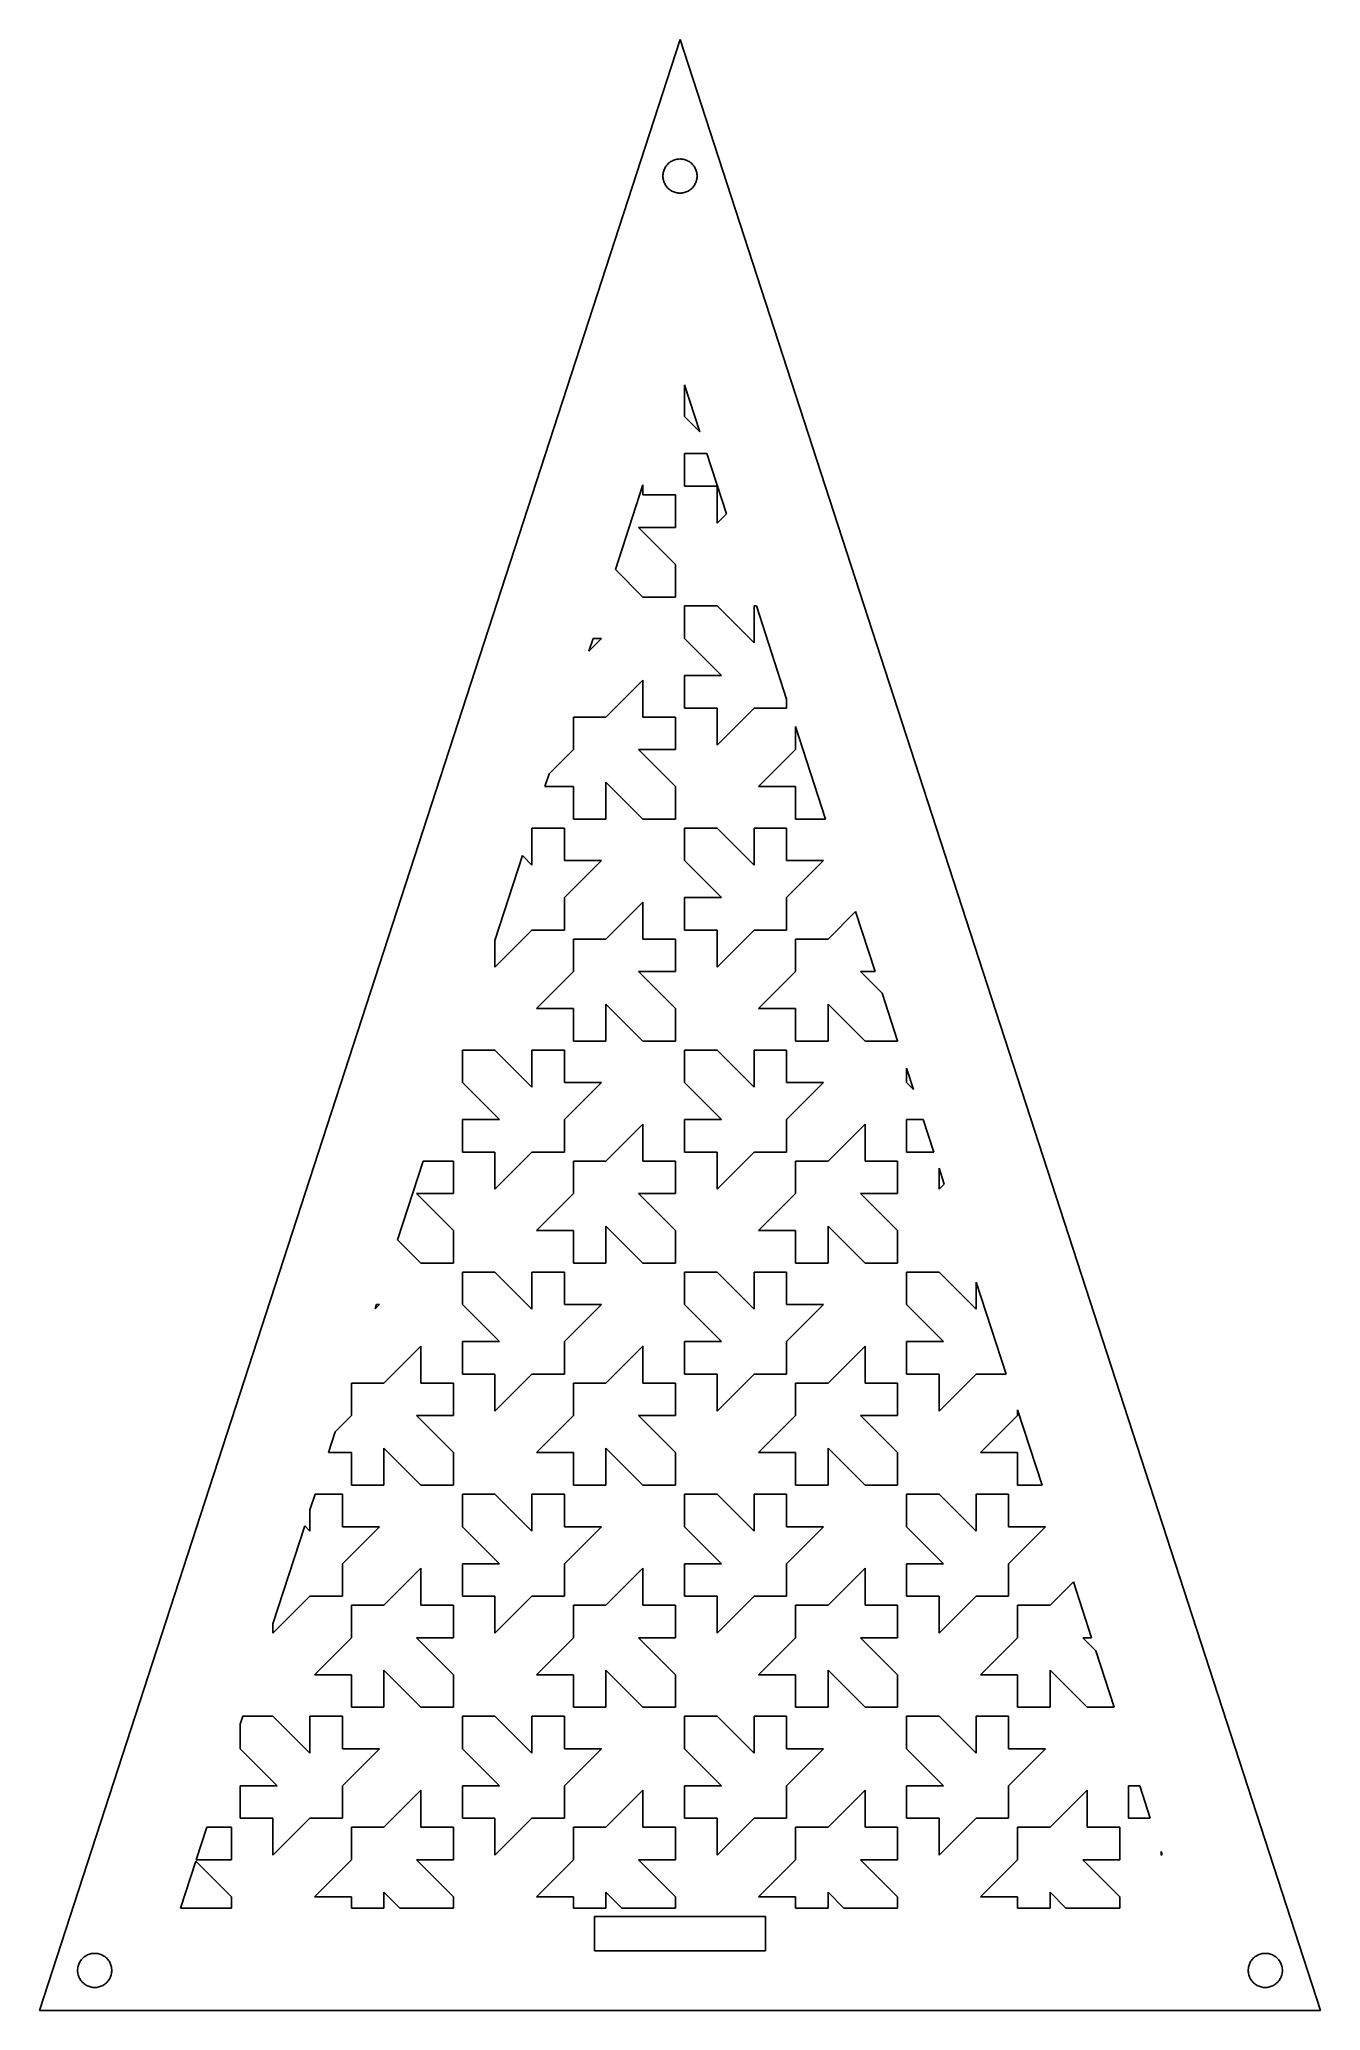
# Model space of a CAD drawing. Header units: metres. Extents: x -75 to 75, y 0 to 231.
import ezdxf

# ---------------------------------------------------------------- set-up
doc = ezdxf.new("R2010")
doc.units = ezdxf.units.M

msp = doc.modelspace()

# ---------------------------------------------------------------- linework, layer by layer
for p, q in [((0, 230.826), (-75, 0)), ((75, 0), (0, 230.826)), ((-2, 214.826), (-1.99605, 214.952)), ((-1.99605, 214.701), (-2, 214.826)), ((-1.99605, 214.952), (-1.98422, 215.077)), ((-1.98422, 214.576), (-1.99605, 214.701)), ((-1.98422, 215.077), (-1.96457, 215.201)), ((-1.96457, 215.201), (-1.93716, 215.324)), ((-1.93716, 215.324), (-1.9021, 215.444)), ((-1.9021, 215.444), (-1.85954, 215.562)), ((-1.85954, 215.562), (-1.80965, 215.678)), ((-1.80965, 215.678), (-1.75261, 215.79)), ((-1.75261, 215.79), (-1.68864, 215.898)), ((-1.68864, 215.898), (-1.61803, 216.002)), ((-1.61803, 216.002), (-1.54102, 216.101)), ((-1.54102, 216.101), (-1.45793, 216.195)), ((-1.45793, 216.195), (-1.36908, 216.284)), ((-1.36908, 216.284), (-1.27484, 216.367)), ((-1.27484, 216.367), (-1.17557, 216.444)), ((-1.17557, 216.444), (-1.07164, 216.515)), ((-1.07164, 216.515), (-0.963501, 216.579)), ((-0.963501, 216.579), (-0.851547, 216.636)), ((-0.851547, 216.636), (-0.736237, 216.686)), ((-0.736237, 216.686), (-0.618027, 216.728)), ((-0.618027, 216.728), (-0.497375, 216.763)), ((-0.497375, 216.763), (-0.374756, 216.791)), ((-0.374756, 216.791), (-0.250656, 216.81)), ((-0.250656, 216.81), (-0.12558, 216.822)), ((-0.12558, 216.822), (0, 216.826)), ((0, 216.826), (0.12558, 216.822)), ((0.12558, 216.822), (0.250656, 216.81)), ((0.250656, 216.81), (0.374756, 216.791)), ((0.374756, 216.791), (0.497375, 216.763)), ((0.497375, 216.763), (0.618027, 216.728)), ((0.618027, 216.728), (0.736237, 216.686)), ((0.736237, 216.686), (0.851547, 216.636)), ((0.851547, 216.636), (0.963501, 216.579)), ((0.963501, 216.579), (1.07164, 216.515)), ((1.07164, 216.515), (1.17557, 216.444)), ((1.17557, 216.444), (1.27484, 216.367)), ((1.27484, 216.367), (1.36908, 216.284)), ((1.36908, 216.284), (1.45793, 216.195)), ((1.45793, 216.195), (1.54102, 216.101)), ((1.54102, 216.101), (1.61803, 216.002)), ((1.61803, 216.002), (1.68864, 215.898)), ((1.68864, 215.898), (1.75261, 215.79)), ((1.75261, 215.79), (1.80965, 215.678)), ((1.80965, 215.678), (1.85954, 215.562)), ((1.85954, 215.562), (1.9021, 215.444)), ((1.9021, 215.444), (1.93716, 215.324)), ((1.93716, 215.324), (1.96457, 215.201)), ((1.96457, 215.201), (1.98422, 215.077)), ((1.98422, 215.077), (1.99605, 214.952)), ((1.99605, 214.701), (1.98422, 214.576)), ((1.99605, 214.952), (2, 214.826)), ((2, 214.826), (1.99605, 214.701)), ((-1.96457, 214.451), (-1.98422, 214.576)), ((-1.93716, 214.329), (-1.96457, 214.451)), ((-1.9021, 214.208), (-1.93716, 214.329)), ((-1.85954, 214.09), (-1.9021, 214.208)), ((-1.80965, 213.975), (-1.85954, 214.09)), ((-1.75261, 213.863), (-1.80965, 213.975)), ((-1.68864, 213.755), (-1.75261, 213.863)), ((-1.61803, 213.651), (-1.68864, 213.755)), ((-1.54102, 213.551), (-1.61803, 213.651)), ((-1.45793, 213.457), (-1.54102, 213.551)), ((-1.36908, 213.368), (-1.45793, 213.457)), ((-1.27484, 213.285), (-1.36908, 213.368)), ((-1.17557, 213.208), (-1.27484, 213.285)), ((-1.07164, 213.138), (-1.17557, 213.208)), ((-0.963501, 213.074), (-1.07164, 213.138)), ((-0.851547, 213.017), (-0.963501, 213.074)), ((-0.736237, 212.967), (-0.851547, 213.017)), ((-0.618027, 212.924), (-0.736237, 212.967)), ((-0.497375, 212.889), (-0.618027, 212.924)), ((-0.374756, 212.862), (-0.497375, 212.889)), ((-0.250656, 212.842), (-0.374756, 212.862)), ((-0.12558, 212.83), (-0.250656, 212.842)), ((0, 212.826), (-0.12558, 212.83)), ((0.12558, 212.83), (0, 212.826)), ((0.250656, 212.842), (0.12558, 212.83)), ((0.374756, 212.862), (0.250656, 212.842)), ((0.497375, 212.889), (0.374756, 212.862)), ((0.618027, 212.924), (0.497375, 212.889)), ((0.736237, 212.967), (0.618027, 212.924)), ((0.851547, 213.017), (0.736237, 212.967)), ((0.963501, 213.074), (0.851547, 213.017)), ((1.07164, 213.138), (0.963501, 213.074)), ((1.17557, 213.208), (1.07164, 213.138)), ((1.27484, 213.285), (1.17557, 213.208)), ((1.36908, 213.368), (1.27484, 213.285)), ((1.45793, 213.457), (1.36908, 213.368)), ((1.54102, 213.551), (1.45793, 213.457)), ((1.61803, 213.651), (1.54102, 213.551)), ((1.68864, 213.755), (1.61803, 213.651)), ((1.75261, 213.863), (1.68864, 213.755)), ((1.80965, 213.975), (1.75261, 213.863)), ((1.85954, 214.09), (1.80965, 213.975)), ((1.9021, 214.208), (1.85954, 214.09)), ((1.93716, 214.329), (1.9021, 214.208)), ((1.96457, 214.451), (1.93716, 214.329)), ((1.98422, 214.576), (1.96457, 214.451)), ((0.519714, 186.667), (0.519714, 190.394)), ((0.519714, 190.394), (2.31374, 184.873)), ((2.31374, 184.873), (0.519714, 186.667)), ((0.519714, 178.52), (0.519714, 182.333)), ((0.519714, 182.333), (3.13885, 182.333)), ((3.13885, 182.333), (5.42947, 175.283)), ((-7.55489, 168.742), (-4.33307, 178.658)), ((-4.33307, 178.658), (-4.33307, 177.48)), ((4.33307, 178.52), (0.519714, 178.52)), ((4.33307, 174.187), (4.33307, 178.52)), ((-4.33307, 177.48), (-0.519714, 177.48)), ((-0.519714, 177.48), (-0.519714, 173.667)), ((-0.519714, 173.667), (-4.85318, 173.667)), ((-4.85318, 173.667), (-0.519714, 169.333)), ((5.42947, 175.283), (4.33307, 174.187)), ((-4.33307, 165.52), (-7.55489, 168.742)), ((-0.519714, 169.333), (-0.519714, 165.52)), ((-0.519714, 165.52), (-4.33307, 165.52)), ((0.519714, 160.667), (0.519714, 164.48)), ((0.519714, 164.48), (4.33307, 164.48)), ((4.33307, 164.48), (8.66653, 160.146)), ((8.66653, 160.146), (8.66653, 164.48)), ((8.66653, 164.48), (8.9397, 164.48)), ((8.9397, 164.48), (12.4799, 153.584)), ((-9.18704, 160.667), (-10.6561, 159.197)), ((-10.6561, 159.197), (-10.1787, 160.667)), ((-10.1787, 160.667), (-9.18704, 160.667)), ((4.85318, 156.333), (0.519714, 160.667)), ((-8.66653, 151.48), (-4.33307, 155.813)), ((-4.33307, 155.813), (-4.33307, 151.48)), ((0.519714, 152.52), (0.519714, 156.333)), ((0.519714, 156.333), (4.85318, 156.333)), ((4.33307, 152.52), (0.519714, 152.52)), ((8.66653, 152.52), (4.33307, 148.187)), ((4.33307, 148.187), (4.33307, 152.52)), ((12.4799, 152.52), (8.66653, 152.52)), ((12.4799, 153.584), (12.4799, 152.52)), ((-12.4799, 147.667), (-12.4799, 151.48)), ((-12.4799, 151.48), (-8.66653, 151.48)), ((-4.33307, 151.48), (-0.519714, 151.48)), ((-0.519714, 151.48), (-0.519714, 147.667)), ((13.5201, 147.667), (13.5201, 150.383)), ((13.5201, 150.383), (17.0496, 139.52)), ((-15.3281, 144.818), (-12.4799, 147.667)), ((-0.519714, 147.667), (-4.85318, 147.667)), ((-4.85318, 147.667), (-0.519714, 143.333)), ((9.18704, 143.333), (13.5201, 147.667)), ((-15.8106, 143.333), (-15.3281, 144.818)), ((-12.4799, 143.333), (-15.8106, 143.333)), ((-12.4799, 139.52), (-12.4799, 143.333)), ((-4.33307, 139.52), (-8.66653, 143.854)), ((-8.66653, 143.854), (-8.66653, 139.52)), ((-0.519714, 143.333), (-0.519714, 139.52)), ((13.5201, 143.333), (9.18704, 143.333)), ((13.5201, 139.52), (13.5201, 143.333)), ((-8.66653, 139.52), (-12.4799, 139.52)), ((-0.519714, 139.52), (-4.33307, 139.52)), ((17.0496, 139.52), (13.5201, 139.52)), ((-17.3335, 134.146), (-17.3335, 138.48)), ((-17.3335, 138.48), (-13.5201, 138.48)), ((-13.5201, 138.48), (-13.5201, 134.667)), ((0.519714, 134.667), (0.519714, 138.48)), ((0.519714, 138.48), (4.33307, 138.48)), ((4.33307, 138.48), (8.66653, 134.146)), ((8.66653, 134.146), (8.66653, 138.48)), ((8.66653, 138.48), (12.4799, 138.48)), ((12.4799, 138.48), (12.4799, 134.667)), ((-21.6669, 125.309), (-18.4371, 135.25)), ((-18.4371, 135.25), (-17.3335, 134.146)), ((-13.5201, 134.667), (-9.18704, 134.667)), ((-9.18704, 134.667), (-13.5201, 130.333)), ((4.85318, 130.333), (0.519714, 134.667)), ((12.4799, 134.667), (16.813, 134.667)), ((16.813, 134.667), (12.4799, 130.333)), ((-13.5201, 130.333), (-13.5201, 126.52)), ((-8.66653, 125.48), (-4.33307, 129.813)), ((-4.33307, 129.813), (-4.33307, 125.48)), ((0.519714, 126.52), (0.519714, 130.333)), ((0.519714, 130.333), (4.85318, 130.333)), ((12.4799, 130.333), (12.4799, 126.52)), ((17.3335, 125.48), (20.5625, 128.709)), ((20.5625, 128.709), (22.8505, 121.667)), ((-17.3335, 126.52), (-21.6669, 122.187)), ((-21.6669, 122.187), (-21.6669, 125.309)), ((-13.5201, 126.52), (-17.3335, 126.52)), ((-12.4799, 121.667), (-12.4799, 125.48)), ((-12.4799, 125.48), (-8.66653, 125.48)), ((-4.33307, 125.48), (-0.519714, 125.48)), ((-0.519714, 125.48), (-0.519714, 121.667)), ((4.33307, 126.52), (0.519714, 126.52)), ((8.66653, 126.52), (4.33307, 122.187)), ((4.33307, 122.187), (4.33307, 126.52)), ((12.4799, 126.52), (8.66653, 126.52)), ((13.5201, 121.667), (13.5201, 125.48)), ((13.5201, 125.48), (17.3335, 125.48)), ((-16.813, 117.333), (-12.4799, 121.667)), ((-0.519714, 121.667), (-4.85318, 121.667)), ((-4.85318, 121.667), (-0.519714, 117.333)), ((9.18704, 117.333), (13.5201, 121.667)), ((22.8505, 121.667), (21.1468, 121.667)), ((21.1468, 121.667), (23.6704, 119.143)), ((-4.33307, 113.52), (-8.66653, 117.854)), ((-8.66653, 117.854), (-8.66653, 113.52)), ((21.6669, 113.52), (17.3335, 117.854)), ((17.3335, 117.854), (17.3335, 113.52)), ((23.6704, 119.143), (25.4803, 113.573)), ((-12.4799, 117.333), (-16.813, 117.333)), ((-12.4799, 113.52), (-12.4799, 117.333)), ((-0.519714, 117.333), (-0.519714, 113.52)), ((13.5201, 117.333), (9.18704, 117.333)), ((13.5201, 113.52), (13.5201, 117.333)), ((-8.66653, 113.52), (-12.4799, 113.52)), ((-0.519714, 113.52), (-4.33307, 113.52)), ((17.3335, 113.52), (13.5201, 113.52)), ((25.4803, 113.52), (21.6669, 113.52)), ((25.4803, 113.573), (25.4803, 113.52)), ((-25.4803, 108.667), (-25.4803, 112.48)), ((-25.4803, 112.48), (-21.6669, 112.48)), ((-21.6669, 112.48), (-17.3335, 108.146)), ((-17.3335, 108.146), (-17.3335, 112.48)), ((-17.3335, 112.48), (-13.5201, 112.48)), ((-13.5201, 112.48), (-13.5201, 108.667)), ((0.519714, 108.667), (0.519714, 112.48)), ((0.519714, 112.48), (4.33307, 112.48)), ((4.33307, 112.48), (8.66653, 108.146)), ((8.66653, 108.146), (8.66653, 112.48)), ((8.66653, 112.48), (12.4799, 112.48)), ((12.4799, 112.48), (12.4799, 108.667)), ((-21.1468, 104.333), (-25.4803, 108.667)), ((-13.5201, 108.667), (-9.18704, 108.667)), ((-9.18704, 108.667), (-13.5201, 104.333)), ((4.85318, 104.333), (0.519714, 108.667)), ((12.4799, 108.667), (16.813, 108.667)), ((16.813, 108.667), (12.4799, 104.333)), ((26.5197, 108.667), (26.5197, 110.374)), ((26.5197, 110.374), (27.3416, 107.845)), ((27.3416, 107.845), (26.5197, 108.667)), ((-25.4803, 100.52), (-25.4803, 104.333)), ((-25.4803, 104.333), (-21.1468, 104.333)), ((-13.5201, 104.333), (-13.5201, 100.52)), ((0.519714, 100.52), (0.519714, 104.333)), ((0.519714, 104.333), (4.85318, 104.333)), ((12.4799, 104.333), (12.4799, 100.52)), ((26.5197, 100.52), (26.5197, 104.333)), ((26.5197, 104.333), (28.4826, 104.333)), ((28.4826, 104.333), (29.7216, 100.52)), ((-8.66653, 99.4803), (-4.33307, 103.813)), ((-4.33307, 103.813), (-4.33307, 99.4803)), ((17.3335, 99.4803), (21.6669, 103.813)), ((21.6669, 103.813), (21.6669, 99.4803)), ((-33.0596, 90.2466), (-30.0593, 99.4803)), ((-30.0593, 99.4803), (-26.5197, 99.4803)), ((-26.5197, 99.4803), (-26.5197, 95.6669)), ((-21.6669, 100.52), (-25.4803, 100.52)), ((-17.3335, 100.52), (-21.6669, 96.187)), ((-21.6669, 96.187), (-21.6669, 100.52)), ((-13.5201, 100.52), (-17.3335, 100.52)), ((-12.4799, 95.6669), (-12.4799, 99.4803)), ((-12.4799, 99.4803), (-8.66653, 99.4803)), ((-4.33307, 99.4803), (-0.519714, 99.4803)), ((-0.519714, 99.4803), (-0.519714, 95.6669)), ((4.33307, 100.52), (0.519714, 100.52)), ((8.66653, 100.52), (4.33307, 96.187)), ((4.33307, 96.187), (4.33307, 100.52)), ((12.4799, 100.52), (8.66653, 100.52)), ((13.5201, 95.6669), (13.5201, 99.4803)), ((13.5201, 99.4803), (17.3335, 99.4803)), ((21.6669, 99.4803), (25.4803, 99.4803)), ((25.4803, 99.4803), (25.4803, 95.6669)), ((29.7216, 100.52), (26.5197, 100.52)), ((30.3331, 98.6379), (30.9341, 96.788)), ((30.3331, 96.187), (30.3331, 98.6379)), ((-26.5197, 95.6669), (-30.8532, 95.6669)), ((-30.8532, 95.6669), (-26.5197, 91.3335)), ((-16.813, 91.3335), (-12.4799, 95.6669)), ((-0.519714, 95.6669), (-4.85318, 95.6669)), ((-4.85318, 95.6669), (-0.519714, 91.3335)), ((9.18704, 91.3335), (13.5201, 95.6669)), ((25.4803, 95.6669), (21.1468, 95.6669)), ((21.1468, 95.6669), (25.4803, 91.3335)), ((30.9341, 96.788), (30.3331, 96.187)), ((-30.3331, 87.5201), (-33.0596, 90.2466)), ((-26.5197, 91.3335), (-26.5197, 87.5201)), ((-12.4799, 91.3335), (-16.813, 91.3335)), ((-12.4799, 87.5201), (-12.4799, 91.3335)), ((-4.33307, 87.5201), (-8.66653, 91.8536)), ((-8.66653, 91.8536), (-8.66653, 87.5201)), ((-0.519714, 91.3335), (-0.519714, 87.5201)), ((13.5201, 91.3335), (9.18704, 91.3335)), ((13.5201, 87.5201), (13.5201, 91.3335)), ((21.6669, 87.5201), (17.3335, 91.8536)), ((17.3335, 91.8536), (17.3335, 87.5201)), ((25.4803, 91.3335), (25.4803, 87.5201)), ((-26.5197, 87.5201), (-30.3331, 87.5201)), ((-25.4803, 82.6665), (-25.4803, 86.4799)), ((-25.4803, 86.4799), (-21.6669, 86.4799)), ((-21.6669, 86.4799), (-17.3335, 82.1464)), ((-17.3335, 82.1464), (-17.3335, 86.4799)), ((-17.3335, 86.4799), (-13.5201, 86.4799)), ((-13.5201, 86.4799), (-13.5201, 82.6665)), ((-8.66653, 87.5201), (-12.4799, 87.5201)), ((-0.519714, 87.5201), (-4.33307, 87.5201)), ((0.519714, 82.6665), (0.519714, 86.4799)), ((0.519714, 86.4799), (4.33307, 86.4799)), ((4.33307, 86.4799), (8.66653, 82.1464)), ((8.66653, 82.1464), (8.66653, 86.4799)), ((8.66653, 86.4799), (12.4799, 86.4799)), ((12.4799, 86.4799), (12.4799, 82.6665)), ((17.3335, 87.5201), (13.5201, 87.5201)), ((25.4803, 87.5201), (21.6669, 87.5201)), ((26.5197, 82.6665), (26.5197, 86.4799)), ((26.5197, 86.4799), (30.3331, 86.4799)), ((30.3331, 86.4799), (34.6665, 82.1464)), ((34.6665, 82.1464), (34.6665, 85.3008)), ((34.6665, 85.3008), (38.1695, 74.5197)), ((-35.187, 82.6665), (-35.6839, 82.1696)), ((-35.6839, 82.1696), (-35.5225, 82.6665)), ((-35.5225, 82.6665), (-35.187, 82.6665)), ((-21.1468, 78.3331), (-25.4803, 82.6665)), ((-13.5201, 82.6665), (-9.18704, 82.6665)), ((-9.18704, 82.6665), (-13.5201, 78.3331)), ((4.85318, 78.3331), (0.519714, 82.6665)), ((12.4799, 82.6665), (16.813, 82.6665)), ((16.813, 82.6665), (12.4799, 78.3331)), ((30.8532, 78.3331), (26.5197, 82.6665)), ((-34.6665, 73.4803), (-30.3331, 77.813)), ((-30.3331, 77.813), (-30.3331, 73.4803)), ((-25.4803, 74.5197), (-25.4803, 78.3331)), ((-25.4803, 78.3331), (-21.1468, 78.3331)), ((-13.5201, 78.3331), (-13.5201, 74.5197)), ((-8.66653, 73.4803), (-4.33307, 77.813)), ((-4.33307, 77.813), (-4.33307, 73.4803)), ((0.519714, 74.5197), (0.519714, 78.3331)), ((0.519714, 78.3331), (4.85318, 78.3331)), ((12.4799, 78.3331), (12.4799, 74.5197)), ((17.3335, 73.4803), (21.6669, 77.813)), ((21.6669, 77.813), (21.6669, 73.4803)), ((26.5197, 74.5197), (26.5197, 78.3331)), ((26.5197, 78.3331), (30.8532, 78.3331)), ((-21.6669, 74.5197), (-25.4803, 74.5197)), ((-17.3335, 74.5197), (-21.6669, 70.187)), ((-21.6669, 70.187), (-21.6669, 74.5197)), ((-13.5201, 74.5197), (-17.3335, 74.5197)), ((4.33307, 74.5197), (0.519714, 74.5197)), ((8.66653, 74.5197), (4.33307, 70.187)), ((4.33307, 70.187), (4.33307, 74.5197)), ((12.4799, 74.5197), (8.66653, 74.5197)), ((30.3331, 74.5197), (26.5197, 74.5197)), ((34.6665, 74.5197), (30.3331, 70.187)), ((30.3331, 70.187), (30.3331, 74.5197)), ((38.1695, 74.5197), (34.6665, 74.5197)), ((-38.4799, 69.6669), (-38.4799, 73.4803)), ((-38.4799, 73.4803), (-34.6665, 73.4803)), ((-30.3331, 73.4803), (-26.5197, 73.4803)), ((-26.5197, 73.4803), (-26.5197, 69.6669)), ((-12.4799, 69.6669), (-12.4799, 73.4803)), ((-12.4799, 73.4803), (-8.66653, 73.4803)), ((-4.33307, 73.4803), (-0.519714, 73.4803)), ((-0.519714, 73.4803), (-0.519714, 69.6669)), ((13.5201, 69.6669), (13.5201, 73.4803)), ((13.5201, 73.4803), (17.3335, 73.4803)), ((21.6669, 73.4803), (25.4803, 73.4803)), ((25.4803, 73.4803), (25.4803, 69.6669)), ((-40.3559, 67.7907), (-38.4799, 69.6669)), ((-26.5197, 69.6669), (-30.8532, 69.6669)), ((-30.8532, 69.6669), (-26.5197, 65.3335)), ((-16.813, 65.3335), (-12.4799, 69.6669)), ((-0.519714, 69.6669), (-4.85318, 69.6669)), ((-4.85318, 69.6669), (-0.519714, 65.3335)), ((9.18704, 65.3335), (13.5201, 69.6669)), ((25.4803, 69.6669), (21.1468, 69.6669)), ((21.1468, 69.6669), (25.4803, 65.3335)), ((35.187, 65.3335), (39.5201, 69.6669)), ((39.5201, 69.6669), (39.5201, 70.3631)), ((39.5201, 70.3631), (42.3934, 61.5201)), ((-41.1543, 65.3335), (-40.3559, 67.7907)), ((-38.4799, 65.3335), (-41.1543, 65.3335)), ((-38.4799, 61.5201), (-38.4799, 65.3335)), ((-30.3331, 61.5201), (-34.6665, 65.8536)), ((-34.6665, 65.8536), (-34.6665, 61.5201)), ((-26.5197, 65.3335), (-26.5197, 61.5201)), ((-12.4799, 65.3335), (-16.813, 65.3335)), ((-12.4799, 61.5201), (-12.4799, 65.3335)), ((-4.33307, 61.5201), (-8.66653, 65.8536)), ((-8.66653, 65.8536), (-8.66653, 61.5201)), ((-0.519714, 65.3335), (-0.519714, 61.5201)), ((13.5201, 65.3335), (9.18704, 65.3335)), ((13.5201, 61.5201), (13.5201, 65.3335)), ((21.6669, 61.5201), (17.3335, 65.8536)), ((17.3335, 65.8536), (17.3335, 61.5201)), ((25.4803, 65.3335), (25.4803, 61.5201)), ((39.5201, 65.3335), (35.187, 65.3335)), ((39.5201, 61.5201), (39.5201, 65.3335)), ((-43.3335, 58.6268), (-42.7313, 60.4799)), ((-42.7313, 60.4799), (-39.5201, 60.4799)), ((-39.5201, 60.4799), (-39.5201, 56.6665)), ((-34.6665, 61.5201), (-38.4799, 61.5201)), ((-26.5197, 61.5201), (-30.3331, 61.5201)), ((-25.4803, 56.6665), (-25.4803, 60.4799)), ((-25.4803, 60.4799), (-21.6669, 60.4799)), ((-21.6669, 60.4799), (-17.3335, 56.1464)), ((-17.3335, 56.1464), (-17.3335, 60.4799)), ((-17.3335, 60.4799), (-13.5201, 60.4799)), ((-13.5201, 60.4799), (-13.5201, 56.6665)), ((-8.66653, 61.5201), (-12.4799, 61.5201)), ((-0.519714, 61.5201), (-4.33307, 61.5201)), ((0.519714, 56.6665), (0.519714, 60.4799)), ((0.519714, 60.4799), (4.33307, 60.4799)), ((4.33307, 60.4799), (8.66653, 56.1464)), ((8.66653, 56.1464), (8.66653, 60.4799)), ((8.66653, 60.4799), (12.4799, 60.4799)), ((12.4799, 60.4799), (12.4799, 56.6665)), ((17.3335, 61.5201), (13.5201, 61.5201)), ((25.4803, 61.5201), (21.6669, 61.5201)), ((26.5197, 56.6665), (26.5197, 60.4799)), ((26.5197, 60.4799), (30.3331, 60.4799)), ((30.3331, 60.4799), (34.6665, 56.1464)), ((34.6665, 56.1464), (34.6665, 60.4799)), ((34.6665, 60.4799), (38.4799, 60.4799)), ((38.4799, 60.4799), (38.4799, 56.6665)), ((42.3934, 61.5201), (39.5201, 61.5201)), ((-43.3335, 56.1464), (-43.3335, 58.6268)), ((-47.6669, 45.2897), (-43.9417, 56.7547)), ((-43.9417, 56.7547), (-43.3335, 56.1464)), ((-39.5201, 56.6665), (-35.187, 56.6665)), ((-35.187, 56.6665), (-39.5201, 52.3331)), ((-21.1468, 52.3331), (-25.4803, 56.6665)), ((-13.5201, 56.6665), (-9.18704, 56.6665)), ((-9.18704, 56.6665), (-13.5201, 52.3331)), ((4.85318, 52.3331), (0.519714, 56.6665)), ((12.4799, 56.6665), (16.813, 56.6665)), ((16.813, 56.6665), (12.4799, 52.3331)), ((30.8532, 52.3331), (26.5197, 56.6665)), ((38.4799, 56.6665), (42.813, 56.6665)), ((42.813, 56.6665), (38.4799, 52.3331)), ((-39.5201, 52.3331), (-39.5201, 48.5197)), ((-34.6665, 47.4803), (-30.3331, 51.813)), ((-30.3331, 51.813), (-30.3331, 47.4803)), ((-25.4803, 48.5197), (-25.4803, 52.3331)), ((-25.4803, 52.3331), (-21.1468, 52.3331)), ((-13.5201, 52.3331), (-13.5201, 48.5197)), ((-8.66653, 47.4803), (-4.33307, 51.813)), ((-4.33307, 51.813), (-4.33307, 47.4803)), ((0.519714, 48.5197), (0.519714, 52.3331)), ((0.519714, 52.3331), (4.85318, 52.3331)), ((12.4799, 52.3331), (12.4799, 48.5197)), ((17.3335, 47.4803), (21.6669, 51.813)), ((21.6669, 51.813), (21.6669, 47.4803)), ((26.5197, 48.5197), (26.5197, 52.3331)), ((26.5197, 52.3331), (30.8532, 52.3331)), ((38.4799, 52.3331), (38.4799, 48.5197)), ((-43.3335, 48.5197), (-47.6669, 44.187)), ((-39.5201, 48.5197), (-43.3335, 48.5197)), ((-21.6669, 48.5197), (-25.4803, 48.5197)), ((-17.3335, 48.5197), (-21.6669, 44.187)), ((-21.6669, 44.187), (-21.6669, 48.5197)), ((-13.5201, 48.5197), (-17.3335, 48.5197)), ((4.33307, 48.5197), (0.519714, 48.5197)), ((8.66653, 48.5197), (4.33307, 44.187)), ((4.33307, 44.187), (4.33307, 48.5197)), ((12.4799, 48.5197), (8.66653, 48.5197)), ((30.3331, 48.5197), (26.5197, 48.5197)), ((34.6665, 48.5197), (30.3331, 44.187)), ((30.3331, 44.187), (30.3331, 48.5197)), ((38.4799, 48.5197), (34.6665, 48.5197)), ((43.3335, 47.4803), (46.0671, 50.2134)), ((46.0671, 50.2134), (48.1942, 43.6669)), ((-38.4799, 43.6669), (-38.4799, 47.4803)), ((-38.4799, 47.4803), (-34.6665, 47.4803)), ((-30.3331, 47.4803), (-26.5197, 47.4803)), ((-26.5197, 47.4803), (-26.5197, 43.6669)), ((-12.4799, 43.6669), (-12.4799, 47.4803)), ((-12.4799, 47.4803), (-8.66653, 47.4803)), ((-4.33307, 47.4803), (-0.519714, 47.4803)), ((-0.519714, 47.4803), (-0.519714, 43.6669)), ((13.5201, 43.6669), (13.5201, 47.4803)), ((13.5201, 47.4803), (17.3335, 47.4803)), ((21.6669, 47.4803), (25.4803, 47.4803)), ((25.4803, 47.4803), (25.4803, 43.6669)), ((39.5201, 43.6669), (39.5201, 47.4803)), ((39.5201, 47.4803), (43.3335, 47.4803)), ((-47.6669, 44.187), (-47.6669, 45.2897)), ((-42.813, 39.3335), (-38.4799, 43.6669)), ((-26.5197, 43.6669), (-30.8532, 43.6669)), ((-30.8532, 43.6669), (-26.5197, 39.3335)), ((-16.813, 39.3335), (-12.4799, 43.6669)), ((-0.519714, 43.6669), (-4.85318, 43.6669)), ((-4.85318, 43.6669), (-0.519714, 39.3335)), ((9.18704, 39.3335), (13.5201, 43.6669)), ((25.4803, 43.6669), (21.1468, 43.6669)), ((21.1468, 43.6669), (25.4803, 39.3335)), ((35.187, 39.3335), (39.5201, 43.6669)), ((48.1942, 43.6669), (47.1468, 43.6669)), ((47.1468, 43.6669), (48.6983, 42.1154)), ((48.6983, 42.1154), (50.8413, 35.5201)), ((-38.4799, 39.3335), (-42.813, 39.3335)), ((-38.4799, 35.5201), (-38.4799, 39.3335)), ((-30.3331, 35.5201), (-34.6665, 39.8536)), ((-34.6665, 39.8536), (-34.6665, 35.5201)), ((-26.5197, 39.3335), (-26.5197, 35.5201)), ((-12.4799, 39.3335), (-16.813, 39.3335)), ((-12.4799, 35.5201), (-12.4799, 39.3335)), ((-4.33307, 35.5201), (-8.66653, 39.8536)), ((-8.66653, 39.8536), (-8.66653, 35.5201)), ((-0.519714, 39.3335), (-0.519714, 35.5201)), ((13.5201, 39.3335), (9.18704, 39.3335)), ((13.5201, 35.5201), (13.5201, 39.3335)), ((21.6669, 35.5201), (17.3335, 39.8536)), ((17.3335, 39.8536), (17.3335, 35.5201)), ((25.4803, 39.3335), (25.4803, 35.5201)), ((39.5201, 39.3335), (35.187, 39.3335)), ((39.5201, 35.5201), (39.5201, 39.3335)), ((47.6669, 35.5201), (43.3335, 39.8536)), ((43.3335, 39.8536), (43.3335, 35.5201)), ((-34.6665, 35.5201), (-38.4799, 35.5201)), ((-26.5197, 35.5201), (-30.3331, 35.5201)), ((-8.66653, 35.5201), (-12.4799, 35.5201)), ((-0.519714, 35.5201), (-4.33307, 35.5201)), ((17.3335, 35.5201), (13.5201, 35.5201)), ((25.4803, 35.5201), (21.6669, 35.5201)), ((43.3335, 35.5201), (39.5201, 35.5201)), ((50.8413, 35.5201), (47.6669, 35.5201)), ((-51.4803, 33.5534), (-51.1793, 34.4799)), ((-51.4803, 30.6665), (-51.4803, 33.5534)), ((-51.1793, 34.4799), (-47.6669, 34.4799)), ((-47.6669, 34.4799), (-43.3335, 30.1464)), ((-43.3335, 30.1464), (-43.3335, 34.4799)), ((-43.3335, 34.4799), (-39.5201, 34.4799)), ((-39.5201, 34.4799), (-39.5201, 30.6665)), ((-25.4803, 30.6665), (-25.4803, 34.4799)), ((-25.4803, 34.4799), (-21.6669, 34.4799)), ((-21.6669, 34.4799), (-17.3335, 30.1464)), ((-17.3335, 30.1464), (-17.3335, 34.4799)), ((-17.3335, 34.4799), (-13.5201, 34.4799)), ((-13.5201, 34.4799), (-13.5201, 30.6665)), ((0.519714, 30.6665), (0.519714, 34.4799)), ((0.519714, 34.4799), (4.33307, 34.4799)), ((4.33307, 34.4799), (8.66653, 30.1464)), ((8.66653, 30.1464), (8.66653, 34.4799)), ((8.66653, 34.4799), (12.4799, 34.4799)), ((12.4799, 34.4799), (12.4799, 30.6665)), ((26.5197, 30.6665), (26.5197, 34.4799)), ((26.5197, 34.4799), (30.3331, 34.4799)), ((30.3331, 34.4799), (34.6665, 30.1464)), ((34.6665, 30.1464), (34.6665, 34.4799)), ((34.6665, 34.4799), (38.4799, 34.4799)), ((38.4799, 34.4799), (38.4799, 30.6665)), ((-47.1468, 26.3331), (-51.4803, 30.6665)), ((-39.5201, 30.6665), (-35.187, 30.6665)), ((-35.187, 30.6665), (-39.5201, 26.3331)), ((-21.1468, 26.3331), (-25.4803, 30.6665)), ((-13.5201, 30.6665), (-9.18704, 30.6665)), ((-9.18704, 30.6665), (-13.5201, 26.3331)), ((4.85318, 26.3331), (0.519714, 30.6665)), ((12.4799, 30.6665), (16.813, 30.6665)), ((16.813, 30.6665), (12.4799, 26.3331)), ((30.8532, 26.3331), (26.5197, 30.6665)), ((38.4799, 30.6665), (42.813, 30.6665)), ((42.813, 30.6665), (38.4799, 26.3331)), ((-51.4803, 22.5197), (-51.4803, 26.3331)), ((-51.4803, 26.3331), (-47.1468, 26.3331)), ((-39.5201, 26.3331), (-39.5201, 22.5197)), ((-34.6665, 21.4803), (-30.3331, 25.813)), ((-30.3331, 25.813), (-30.3331, 21.4803)), ((-25.4803, 22.5197), (-25.4803, 26.3331)), ((-25.4803, 26.3331), (-21.1468, 26.3331)), ((-13.5201, 26.3331), (-13.5201, 22.5197)), ((-8.66653, 21.4803), (-4.33307, 25.813)), ((-4.33307, 25.813), (-4.33307, 21.4803)), ((0.519714, 22.5197), (0.519714, 26.3331)), ((0.519714, 26.3331), (4.85318, 26.3331)), ((12.4799, 26.3331), (12.4799, 22.5197)), ((17.3335, 21.4803), (21.6669, 25.813)), ((21.6669, 25.813), (21.6669, 21.4803)), ((26.5197, 22.5197), (26.5197, 26.3331)), ((26.5197, 26.3331), (30.8532, 26.3331)), ((38.4799, 26.3331), (38.4799, 22.5197)), ((43.3335, 21.4803), (47.6669, 25.813)), ((47.6669, 25.813), (47.6669, 21.4803)), ((52.5197, 22.5197), (52.5197, 26.3331)), ((52.5197, 26.3331), (53.8263, 26.3331)), ((53.8263, 26.3331), (55.0654, 22.5197)), ((-56.6421, 17.6669), (-55.4031, 21.4803)), ((-55.4031, 21.4803), (-52.5197, 21.4803)), ((-52.5197, 21.4803), (-52.5197, 17.6669)), ((-47.6669, 22.5197), (-51.4803, 22.5197)), ((-43.3335, 22.5197), (-47.6669, 18.187)), ((-47.6669, 18.187), (-47.6669, 22.5197)), ((-39.5201, 22.5197), (-43.3335, 22.5197)), ((-38.4799, 17.6669), (-38.4799, 21.4803)), ((-38.4799, 21.4803), (-34.6665, 21.4803)), ((-30.3331, 21.4803), (-26.5197, 21.4803)), ((-26.5197, 21.4803), (-26.5197, 17.6669)), ((-21.6669, 22.5197), (-25.4803, 22.5197)), ((-17.3335, 22.5197), (-21.6669, 18.187)), ((-21.6669, 18.187), (-21.6669, 22.5197)), ((-13.5201, 22.5197), (-17.3335, 22.5197)), ((-12.4799, 17.6669), (-12.4799, 21.4803)), ((-12.4799, 21.4803), (-8.66653, 21.4803)), ((-4.33307, 21.4803), (-0.519714, 21.4803)), ((-0.519714, 21.4803), (-0.519714, 17.6669)), ((4.33307, 22.5197), (0.519714, 22.5197)), ((8.66653, 22.5197), (4.33307, 18.187)), ((4.33307, 18.187), (4.33307, 22.5197)), ((12.4799, 22.5197), (8.66653, 22.5197)), ((13.5201, 17.6669), (13.5201, 21.4803)), ((13.5201, 21.4803), (17.3335, 21.4803)), ((21.6669, 21.4803), (25.4803, 21.4803)), ((25.4803, 21.4803), (25.4803, 17.6669)), ((30.3331, 22.5197), (26.5197, 22.5197)), ((34.6665, 22.5197), (30.3331, 18.187)), ((30.3331, 18.187), (30.3331, 22.5197)), ((38.4799, 22.5197), (34.6665, 22.5197)), ((39.5201, 17.6669), (39.5201, 21.4803)), ((39.5201, 21.4803), (43.3335, 21.4803)), ((47.6669, 21.4803), (51.4803, 21.4803)), ((51.4803, 21.4803), (51.4803, 17.6669)), ((55.0654, 22.5197), (52.5197, 22.5197)), ((56.3331, 18.6181), (56.4388, 18.2927)), ((56.3331, 18.187), (56.3331, 18.6181)), ((-58.4834, 12), (-56.6939, 17.5076)), ((-56.6939, 17.5076), (-52.5197, 13.3335)), ((-52.5197, 17.6669), (-56.6421, 17.6669)), ((-42.813, 13.3335), (-38.4799, 17.6669)), ((-26.5197, 17.6669), (-30.8532, 17.6669)), ((-30.8532, 17.6669), (-26.5197, 13.3335)), ((-16.813, 13.3335), (-12.4799, 17.6669)), ((-0.519714, 17.6669), (-4.85318, 17.6669)), ((-4.85318, 17.6669), (-0.519714, 13.3335)), ((9.18704, 13.3335), (13.5201, 17.6669)), ((25.4803, 17.6669), (21.1468, 17.6669)), ((21.1468, 17.6669), (25.4803, 13.3335)), ((35.187, 13.3335), (39.5201, 17.6669)), ((51.4803, 17.6669), (47.1468, 17.6669)), ((47.1468, 17.6669), (51.4803, 13.3335)), ((56.4388, 18.2927), (56.3331, 18.187)), ((-32.813, 12), (-34.6665, 13.8536)), ((-34.6665, 13.8536), (-34.6665, 12)), ((-6.81296, 12), (-8.66653, 13.8536)), ((-8.66653, 13.8536), (-8.66653, 12)), ((19.187, 12), (17.3335, 13.8536)), ((17.3335, 13.8536), (17.3335, 12)), ((45.187, 12), (43.3335, 13.8536)), ((43.3335, 13.8536), (43.3335, 12)), ((-52.5197, 12), (-58.4834, 12)), ((-52.5197, 13.3335), (-52.5197, 12)), ((-38.4799, 13.3335), (-42.813, 13.3335)), ((-38.4799, 12), (-38.4799, 13.3335)), ((-34.6665, 12), (-38.4799, 12)), ((-26.5197, 12), (-32.813, 12)), ((-26.5197, 13.3335), (-26.5197, 12)), ((-12.4799, 13.3335), (-16.813, 13.3335)), ((-12.4799, 12), (-12.4799, 13.3335)), ((-8.66653, 12), (-12.4799, 12)), ((-0.519714, 12), (-6.81296, 12)), ((-0.519714, 13.3335), (-0.519714, 12)), ((13.5201, 13.3335), (9.18704, 13.3335)), ((13.5201, 12), (13.5201, 13.3335)), ((17.3335, 12), (13.5201, 12)), ((25.4803, 12), (19.187, 12)), ((25.4803, 13.3335), (25.4803, 12)), ((39.5201, 13.3335), (35.187, 13.3335)), ((39.5201, 12), (39.5201, 13.3335)), ((43.3335, 12), (39.5201, 12)), ((51.4803, 12), (45.187, 12)), ((51.4803, 13.3335), (51.4803, 12)), ((-10, 7), (-10, 11)), ((-10, 11), (10, 11)), ((10, 11), (10, 7)), ((10, 7), (-10, 7)), ((-70.5279, 4.70227), (-70.5239, 4.82785)), ((-70.5239, 4.57669), (-70.5279, 4.70227)), ((-70.5239, 4.82785), (-70.5121, 4.95294)), ((-70.5121, 4.95294), (-70.4924, 5.07704)), ((-70.4924, 5.07704), (-70.465, 5.19966)), ((-70.465, 5.19966), (-70.43, 5.32031)), ((-70.43, 5.32031), (-70.3874, 5.43852)), ((-70.3874, 5.43852), (-70.3375, 5.55383)), ((-70.3375, 5.55383), (-70.2805, 5.66579)), ((-70.2805, 5.66579), (-70.2165, 5.77393)), ((-70.2165, 5.77393), (-70.1459, 5.87784)), ((-70.1459, 5.87784), (-70.0689, 5.97713)), ((-70.0689, 5.97713), (-69.9858, 6.07137)), ((-69.9858, 6.07137), (-69.897, 6.16022)), ((-69.897, 6.16022), (-69.8027, 6.2433)), ((-69.8027, 6.2433), (-69.7034, 6.32031)), ((-69.7034, 6.32031), (-69.5995, 6.39093)), ((-69.5995, 6.39093), (-69.4914, 6.4549)), ((-69.4914, 6.4549), (-69.3794, 6.51193)), ((-69.3794, 6.51193), (-69.2641, 6.56183)), ((-69.2641, 6.56183), (-69.1459, 6.60439)), ((-69.1459, 6.60439), (-69.0252, 6.63943)), ((-69.0252, 6.63943), (-68.9026, 6.66685)), ((-68.9026, 6.66685), (-68.7785, 6.68651)), ((-68.7785, 6.68651), (-68.6534, 6.69833)), ((-68.6534, 6.69833), (-68.5279, 6.70227)), ((-68.5279, 6.70227), (-68.4023, 6.69833)), ((-68.4023, 6.69833), (-68.2772, 6.68651)), ((-68.2772, 6.68651), (-68.1531, 6.66685)), ((-68.1531, 6.66685), (-68.0305, 6.63943)), ((-68.0305, 6.63943), (-67.9098, 6.60439)), ((-67.9098, 6.60439), (-67.7916, 6.56183)), ((-67.7916, 6.56183), (-67.6763, 6.51193)), ((-67.6763, 6.51193), (-67.5643, 6.4549)), ((-67.5643, 6.4549), (-67.4562, 6.39093)), ((-67.4562, 6.39093), (-67.3523, 6.32031)), ((-67.3523, 6.32031), (-67.253, 6.2433)), ((-67.253, 6.2433), (-67.1588, 6.16022)), ((-67.1588, 6.16022), (-67.0699, 6.07137)), ((-67.0699, 6.07137), (-66.9868, 5.97713)), ((-66.9868, 5.97713), (-66.9098, 5.87784)), ((-66.9098, 5.87784), (-66.8392, 5.77393)), ((-66.8392, 5.77393), (-66.7752, 5.66579)), ((-66.7752, 5.66579), (-66.7182, 5.55383)), ((-66.7182, 5.55383), (-66.6683, 5.43852)), ((-66.6683, 5.43852), (-66.6257, 5.32031)), ((-66.6257, 5.32031), (-66.5907, 5.19966)), ((-66.5907, 5.19966), (-66.5633, 5.07704)), ((-66.5633, 5.07704), (-66.5436, 4.95294)), ((-66.5436, 4.95294), (-66.5318, 4.82785)), ((-66.5318, 4.82785), (-66.5279, 4.70227)), ((-66.5279, 4.70227), (-66.5318, 4.57669)), ((66.5279, 4.70227), (66.5318, 4.82785)), ((66.5318, 4.57669), (66.5279, 4.70227)), ((66.5318, 4.82785), (66.5436, 4.95294)), ((66.5436, 4.95294), (66.5633, 5.07704)), ((66.5633, 5.07704), (66.5907, 5.19966)), ((66.5907, 5.19966), (66.6257, 5.32031)), ((66.6257, 5.32031), (66.6683, 5.43852)), ((66.6683, 5.43852), (66.7182, 5.55383)), ((66.7182, 5.55383), (66.7752, 5.66579)), ((66.7752, 5.66579), (66.8392, 5.77393)), ((66.8392, 5.77393), (66.9098, 5.87784)), ((66.9098, 5.87784), (66.9868, 5.97713)), ((66.9868, 5.97713), (67.0699, 6.07137)), ((67.0699, 6.07137), (67.1588, 6.16022)), ((67.1588, 6.16022), (67.253, 6.2433)), ((67.253, 6.2433), (67.3523, 6.32031)), ((67.3523, 6.32031), (67.4562, 6.39093)), ((67.4562, 6.39093), (67.5643, 6.4549)), ((67.5643, 6.4549), (67.6763, 6.51193)), ((67.6763, 6.51193), (67.7916, 6.56183)), ((67.7916, 6.56183), (67.9098, 6.60439)), ((67.9098, 6.60439), (68.0305, 6.63943)), ((68.0305, 6.63943), (68.1531, 6.66685)), ((68.1531, 6.66685), (68.2772, 6.68651)), ((68.2772, 6.68651), (68.4023, 6.69833)), ((68.4023, 6.69833), (68.5279, 6.70227)), ((68.5279, 6.70227), (68.6534, 6.69833)), ((68.6534, 6.69833), (68.7785, 6.68651)), ((68.7785, 6.68651), (68.9026, 6.66685)), ((68.9026, 6.66685), (69.0252, 6.63943)), ((69.0252, 6.63943), (69.1459, 6.60439)), ((69.1459, 6.60439), (69.2641, 6.56183)), ((69.2641, 6.56183), (69.3794, 6.51193)), ((69.3794, 6.51193), (69.4914, 6.4549)), ((69.4914, 6.4549), (69.5995, 6.39093)), ((69.5995, 6.39093), (69.7034, 6.32031)), ((69.7034, 6.32031), (69.8027, 6.2433)), ((69.8027, 6.2433), (69.897, 6.16022)), ((69.897, 6.16022), (69.9858, 6.07137)), ((69.9858, 6.07137), (70.0689, 5.97713)), ((70.0689, 5.97713), (70.1459, 5.87784)), ((70.1459, 5.87784), (70.2165, 5.77393)), ((70.2165, 5.77393), (70.2805, 5.66579)), ((70.2805, 5.66579), (70.3375, 5.55383)), ((70.3375, 5.55383), (70.3874, 5.43852)), ((70.3874, 5.43852), (70.43, 5.32031)), ((70.43, 5.32031), (70.465, 5.19966)), ((70.465, 5.19966), (70.4924, 5.07704)), ((70.4924, 5.07704), (70.5121, 4.95294)), ((70.5121, 4.95294), (70.5239, 4.82785)), ((70.5239, 4.82785), (70.5279, 4.70227)), ((70.5279, 4.70227), (70.5239, 4.57669)), ((-70.5121, 4.45161), (-70.5239, 4.57669)), ((-70.4924, 4.32751), (-70.5121, 4.45161)), ((-70.465, 4.2049), (-70.4924, 4.32751)), ((-70.43, 4.08424), (-70.465, 4.2049)), ((-70.3874, 3.96602), (-70.43, 4.08424)), ((-70.3375, 3.85072), (-70.3874, 3.96602)), ((-70.2805, 3.73877), (-70.3375, 3.85072)), ((-70.2165, 3.63062), (-70.2805, 3.73877)), ((-70.1459, 3.5267), (-70.2165, 3.63062)), ((-70.0689, 3.42743), (-70.1459, 3.5267)), ((-69.9858, 3.33318), (-70.0689, 3.42743)), ((-69.897, 3.24434), (-69.9858, 3.33318)), ((-69.8027, 3.16125), (-69.897, 3.24434)), ((-69.7034, 3.08424), (-69.8027, 3.16125)), ((-69.5995, 3.01363), (-69.7034, 3.08424)), ((-69.4914, 2.94966), (-69.5995, 3.01363)), ((-69.3794, 2.89262), (-69.4914, 2.94966)), ((-69.2641, 2.84273), (-69.3794, 2.89262)), ((-69.1459, 2.80016), (-69.2641, 2.84273)), ((-69.0252, 2.76511), (-69.1459, 2.80016)), ((-68.9026, 2.7377), (-69.0252, 2.76511)), ((-68.7785, 2.71805), (-68.9026, 2.7377)), ((-68.6534, 2.70622), (-68.7785, 2.71805)), ((-68.5279, 2.70227), (-68.6534, 2.70622)), ((-68.4023, 2.70622), (-68.5279, 2.70227)), ((-68.2772, 2.71805), (-68.4023, 2.70622)), ((-68.1531, 2.7377), (-68.2772, 2.71805)), ((-68.0305, 2.76511), (-68.1531, 2.7377)), ((-67.9098, 2.80016), (-68.0305, 2.76511)), ((-67.7916, 2.84273), (-67.9098, 2.80016)), ((-67.6763, 2.89262), (-67.7916, 2.84273)), ((-67.5643, 2.94966), (-67.6763, 2.89262)), ((-67.4562, 3.01363), (-67.5643, 2.94966)), ((-67.3523, 3.08424), (-67.4562, 3.01363)), ((-67.253, 3.16125), (-67.3523, 3.08424)), ((-67.1588, 3.24434), (-67.253, 3.16125)), ((-67.0699, 3.33318), (-67.1588, 3.24434)), ((-66.9868, 3.42743), (-67.0699, 3.33318)), ((-66.9098, 3.5267), (-66.9868, 3.42743)), ((-66.8392, 3.63062), (-66.9098, 3.5267)), ((-66.7752, 3.73877), (-66.8392, 3.63062)), ((-66.7182, 3.85072), (-66.7752, 3.73877)), ((-66.6683, 3.96602), (-66.7182, 3.85072)), ((-66.6257, 4.08424), (-66.6683, 3.96602)), ((-66.5907, 4.2049), (-66.6257, 4.08424)), ((-66.5633, 4.32751), (-66.5907, 4.2049)), ((-66.5436, 4.45161), (-66.5633, 4.32751)), ((-66.5318, 4.57669), (-66.5436, 4.45161)), ((66.5436, 4.45161), (66.5318, 4.57669)), ((66.5633, 4.32751), (66.5436, 4.45161)), ((66.5907, 4.2049), (66.5633, 4.32751)), ((66.6257, 4.08424), (66.5907, 4.2049)), ((66.6683, 3.96602), (66.6257, 4.08424)), ((66.7182, 3.85072), (66.6683, 3.96602)), ((66.7752, 3.73877), (66.7182, 3.85072)), ((66.8392, 3.63062), (66.7752, 3.73877)), ((66.9098, 3.5267), (66.8392, 3.63062)), ((66.9868, 3.42743), (66.9098, 3.5267)), ((67.0699, 3.33318), (66.9868, 3.42743)), ((67.1588, 3.24434), (67.0699, 3.33318)), ((67.253, 3.16125), (67.1588, 3.24434)), ((67.3523, 3.08424), (67.253, 3.16125)), ((67.4562, 3.01363), (67.3523, 3.08424)), ((67.5643, 2.94966), (67.4562, 3.01363)), ((67.6763, 2.89262), (67.5643, 2.94966)), ((67.7916, 2.84273), (67.6763, 2.89262)), ((67.9098, 2.80016), (67.7916, 2.84273)), ((68.0305, 2.76511), (67.9098, 2.80016)), ((68.1531, 2.7377), (68.0305, 2.76511)), ((68.2772, 2.71805), (68.1531, 2.7377)), ((68.4023, 2.70622), (68.2772, 2.71805)), ((68.5279, 2.70227), (68.4023, 2.70622)), ((68.6534, 2.70622), (68.5279, 2.70227)), ((68.7785, 2.71805), (68.6534, 2.70622)), ((68.9026, 2.7377), (68.7785, 2.71805)), ((69.0252, 2.76511), (68.9026, 2.7377)), ((69.1459, 2.80016), (69.0252, 2.76511)), ((69.2641, 2.84273), (69.1459, 2.80016)), ((69.3794, 2.89262), (69.2641, 2.84273)), ((69.4914, 2.94966), (69.3794, 2.89262)), ((69.5995, 3.01363), (69.4914, 2.94966)), ((69.7034, 3.08424), (69.5995, 3.01363)), ((69.8027, 3.16125), (69.7034, 3.08424)), ((69.897, 3.24434), (69.8027, 3.16125)), ((69.9858, 3.33318), (69.897, 3.24434)), ((70.0689, 3.42743), (69.9858, 3.33318)), ((70.1459, 3.5267), (70.0689, 3.42743)), ((70.2165, 3.63062), (70.1459, 3.5267)), ((70.2805, 3.73877), (70.2165, 3.63062)), ((70.3375, 3.85072), (70.2805, 3.73877)), ((70.3874, 3.96602), (70.3375, 3.85072)), ((70.43, 4.08424), (70.3874, 3.96602)), ((70.465, 4.2049), (70.43, 4.08424)), ((70.4924, 4.32751), (70.465, 4.2049)), ((70.5121, 4.45161), (70.4924, 4.32751)), ((70.5239, 4.57669), (70.5121, 4.45161)), ((-75, 0), (75, 0))]:
    msp.add_line(p, q)

doc.saveas('drawing.dxf')
